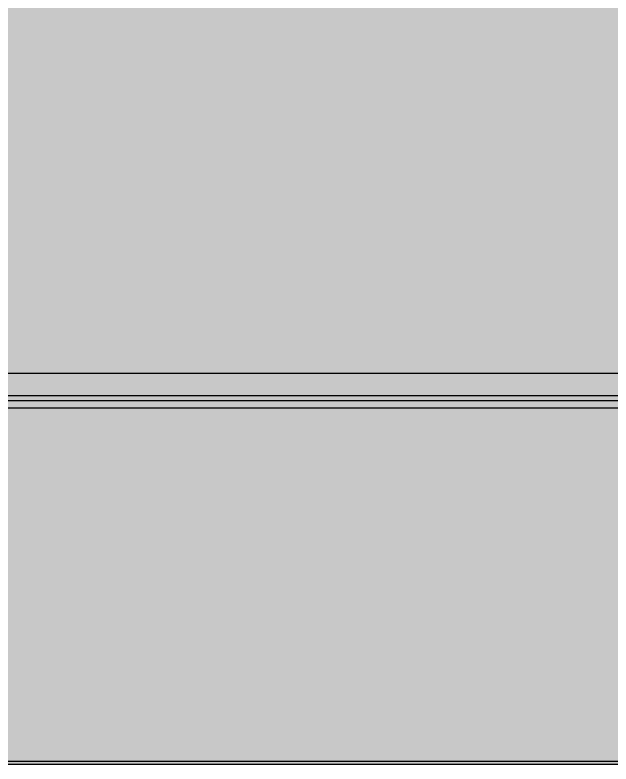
# Model space of a CAD drawing. Header units: millimetres. Extents: x 0 to 966, y -664 to 90.
# Drawn here: x 72 to 107.8, y -390 to -345 of the extents above; entities that cross this region are included whole.
import ezdxf

# ---------------------------------------------------------------- set-up
doc = ezdxf.new("R2010")
doc.units = ezdxf.units.MM
for name, color, linetype in [('HDL_BODY', 7, 'Continuous'), ('HDL_DETAIL', 7, 'Continuous'), ('HDL_PRINT', 7, 'Continuous')]:
    doc.layers.add(name, color=color, linetype=linetype)

# ---------------------------------------------------------------- blocks, each defined once
blk = doc.blocks.new('M_DM02.1_FRONT')
at = {"layer": 'HDL_BODY', "true_color": 0x202126}
blk.add_hatch(color=250, dxfattribs=at).paths.add_polyline_path([(0, 0), (144, 0), (144, 90), (0, 90)])
at = {"layer": 'HDL_BODY', "true_color": 0x2a2a30}
blk.add_hatch(color=250, dxfattribs=at).paths.add_polyline_path([(0.4, 20.52), (143.6, 20.52), (143.6, 68.31), (0.4, 68.31)])
at = {"layer": 'HDL_BODY', "true_color": 0x23242a}
blk.add_hatch(color=250, dxfattribs=at).paths.add_polyline_path([(0.4, 0.5), (143.6, 0.5), (143.6, 19.8), (0.4, 19.8)])
at = {"layer": 'HDL_PRINT', "true_color": 0xdee1e9}
for points in [[(101.141, 31.926), (101.141, 33.456), (101.587, 33.456), (101.856, 32.466), (102.124, 33.456), (102.57, 33.456), (102.57, 31.926), (102.302, 31.926), (102.302, 33.186), (102.033, 31.926), (101.675, 31.926), (101.409, 33.186), (101.409, 31.926), (101.141, 31.926)], [(102.748, 31.926), (103.107, 33.544), (103.373, 33.544), (102.926, 31.926), (102.748, 31.926)], [(105.071, 31.926), (105.071, 33.456), (105.52, 33.456), (105.786, 32.466), (106.054, 33.456), (106.501, 33.456), (106.501, 31.926), (106.235, 31.926), (106.235, 33.186), (105.876, 31.926), (105.608, 31.926), (105.339, 33.186), (105.339, 31.926), (105.071, 31.926)]]:
    blk.add_hatch(color=254, dxfattribs=at).paths.add_polyline_path(points)
h = blk.add_hatch(color=254, dxfattribs=at)
h.paths.add_polyline_path([(103.463, 33.456), (104.088, 33.456), (104.133, 33.456), (104.178, 33.456), (104.223, 33.456), (104.268, 33.456), (104.312, 33.456), (104.356, 33.456), (104.401, 33.45), (104.443, 33.433), (104.48, 33.411), (104.51, 33.389), (104.53, 33.372), (104.537, 33.365), (104.574, 33.326), (104.611, 33.288), (104.644, 33.249), (104.672, 33.211), (104.695, 33.172), (104.71, 33.134), (104.715, 33.095), (104.72, 33.051), (104.733, 33), (104.751, 32.943), (104.77, 32.886), (104.787, 32.83), (104.8, 32.779), (104.805, 32.737), (104.802, 32.673), (104.791, 32.616), (104.777, 32.566), (104.76, 32.522), (104.744, 32.482), (104.729, 32.445), (104.719, 32.409), (104.715, 32.375), (104.71, 32.336), (104.695, 32.298), (104.672, 32.259), (104.644, 32.221), (104.611, 32.183), (104.574, 32.144), (104.537, 32.105), (104.53, 32.098), (104.51, 32.081), (104.48, 32.059), (104.443, 32.038), (104.401, 32.021), (104.356, 32.014), (104.318, 31.981), (104.28, 31.958), (104.242, 31.942), (104.204, 31.933), (104.165, 31.928), (104.126, 31.926), (104.088, 31.926), (103.463, 31.926), (103.463, 33.456)])
h.paths.add_polyline_path([(103.822, 33.274), (103.822, 32.196), (104, 32.196), (104.052, 32.196), (104.101, 32.196), (104.141, 32.196), (104.168, 32.196), (104.178, 32.196), (104.217, 32.233), (104.245, 32.258), (104.268, 32.273), (104.291, 32.281), (104.319, 32.284), (104.356, 32.284), (104.363, 32.291), (104.379, 32.311), (104.401, 32.341), (104.423, 32.379), (104.44, 32.421), (104.446, 32.466), (104.446, 32.511), (104.446, 32.555), (104.446, 32.6), (104.446, 32.646), (104.446, 32.691), (104.446, 32.737), (104.446, 32.781), (104.446, 32.826), (104.446, 32.87), (104.446, 32.915), (104.446, 32.96), (104.446, 33.004), (104.44, 33.043), (104.423, 33.071), (104.401, 33.095), (104.379, 33.119), (104.363, 33.147), (104.356, 33.186), (104.313, 33.186), (104.282, 33.186), (104.255, 33.186), (104.223, 33.186), (104.178, 33.186), (104.173, 33.191), (104.156, 33.204), (104.128, 33.221), (104.09, 33.24), (104.041, 33.257), (103.98, 33.269), (103.91, 33.274), (103.822, 33.274)])
h = blk.add_hatch(color=254, dxfattribs=at)
h.paths.add_polyline_path([(107.218, 33.456), (107.281, 33.456), (107.336, 33.455), (107.385, 33.452), (107.429, 33.445), (107.469, 33.434), (107.506, 33.418), (107.54, 33.395), (107.574, 33.365), (107.601, 33.311), (107.628, 33.257), (107.653, 33.201), (107.676, 33.144), (107.697, 33.084), (107.716, 33.022), (107.731, 32.956), (107.742, 32.887), (107.75, 32.814), (107.752, 32.737), (107.75, 32.656), (107.742, 32.576), (107.731, 32.498), (107.716, 32.424), (107.697, 32.354), (107.676, 32.289), (107.653, 32.231), (107.628, 32.18), (107.601, 32.138), (107.574, 32.105), (107.54, 32.071), (107.506, 32.039), (107.469, 32.008), (107.429, 31.981), (107.385, 31.959), (107.336, 31.941), (107.281, 31.93), (107.218, 31.926), (107.181, 31.93), (107.137, 31.941), (107.089, 31.959), (107.039, 31.981), (106.989, 32.008), (106.941, 32.039), (106.897, 32.071), (106.859, 32.105), (106.835, 32.138), (106.815, 32.18), (106.8, 32.231), (106.789, 32.289), (106.78, 32.354), (106.775, 32.424), (106.771, 32.498), (106.77, 32.576), (106.769, 32.656), (106.769, 32.737), (106.769, 32.814), (106.77, 32.887), (106.771, 32.956), (106.775, 33.022), (106.78, 33.084), (106.789, 33.144), (106.8, 33.201), (106.815, 33.257), (106.835, 33.311), (106.859, 33.365), (106.897, 33.395), (106.941, 33.418), (106.989, 33.434), (107.039, 33.445), (107.089, 33.452), (107.137, 33.455), (107.181, 33.456), (107.218, 33.456)])
h.paths.add_polyline_path([(107.218, 33.274), (107.209, 33.273), (107.187, 33.269), (107.16, 33.255), (107.137, 33.229), (107.128, 33.186), (107.037, 33.095), (107.037, 33.056), (107.037, 33.015), (107.037, 32.972), (107.037, 32.924), (107.037, 32.87), (107.037, 32.808), (107.037, 32.737), (107.037, 32.659), (107.037, 32.585), (107.037, 32.518), (107.037, 32.46), (107.037, 32.415), (107.037, 32.386), (107.037, 32.375), (107.076, 32.33), (107.101, 32.288), (107.117, 32.252), (107.125, 32.222), (107.128, 32.203), (107.128, 32.196), (107.218, 32.196), (107.306, 32.196), (107.344, 32.203), (107.37, 32.222), (107.385, 32.252), (107.393, 32.288), (107.396, 32.33), (107.396, 32.375), (107.396, 32.386), (107.396, 32.415), (107.396, 32.46), (107.396, 32.518), (107.396, 32.585), (107.396, 32.659), (107.396, 32.737), (107.396, 32.808), (107.396, 32.87), (107.396, 32.924), (107.396, 32.972), (107.396, 33.015), (107.396, 33.056), (107.396, 33.095), (107.396, 33.139), (107.391, 33.166), (107.377, 33.18), (107.35, 33.185), (107.306, 33.186), (107.305, 33.229), (107.3, 33.255), (107.287, 33.269), (107.261, 33.273), (107.218, 33.274)])
at = {"layer": 'HDL_DETAIL', "color": 251, "true_color": 0x52555c}
for points in [[(143.591, 23.468), (0.598, 23.468)], [(143.591, 22.118), (0.598, 22.118)], [(0.33, 21.848), (143.769, 21.848)], [(0, 21.398), (144, 21.398)], [(0, 0.164), (128.399, 0.164)], [(0.33, 0), (127.952, 0)]]:
    blk.add_lwpolyline(points, dxfattribs=at)

msp = doc.modelspace()

# ---------------------------------------------------------------- block references
msp.add_blockref('M_DM02.1_FRONT', (0, -390))

doc.saveas('drawing.dxf')
